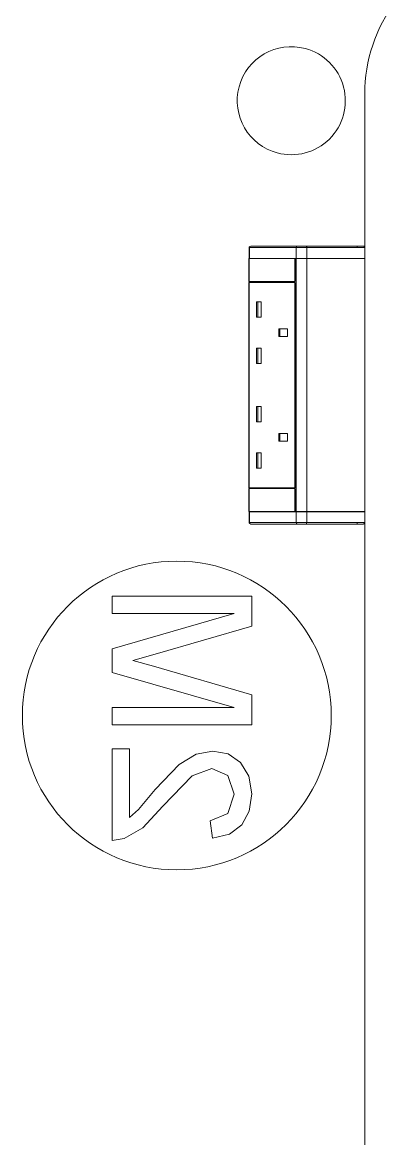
# Model space of a CAD drawing. Header units: millimetres. Extents: x 155927 to 317870, y -36033 to 97293.
# Drawn here: x 159093 to 159335, y 10063 to 10786 of the extents above; entities that cross this region are included whole.
import ezdxf

# ---------------------------------------------------------------- set-up
doc = ezdxf.new("R2010")
doc.units = ezdxf.units.MM
doc.header["$MEASUREMENT"] = 0
doc.layers.add('I-FURN', color=8, linetype='CONTINUOUS', lineweight=9)

msp = doc.modelspace()

# ---------------------------------------------------------------- linework, layer by layer
at = {"layer": 'I-FURN'}
for p, q in [((159314.83, 10640.14), (159314.83, 10739.71)), ((159314.83, 10739.71), (159314.83, 10640.14)), ((159239.99, 10640.14), (159239.99, 10633.14)), ((159239.99, 10640.14), (159240.18, 10640.14)), ((159239.99, 10640.14), (159239.99, 10633.14)), ((159239.99, 10633.14), (159239.99, 10640.14)), ((159240.18, 10640.14), (159270.46, 10640.14)), ((159240.18, 10640.14), (159240.18, 10633.14)), ((159240.33, 10640.88), (159240.36, 10640.91)), ((159271.27, 10641.14), (159240.99, 10641.14)), ((159271.27, 10641.14), (159240.99, 10641.14)), ((159270.46, 10640.14), (159277.37, 10640.14)), ((159270.46, 10640.14), (159270.46, 10633.14)), ((159271.27, 10641.14), (159309.84, 10641.14)), ((159276.81, 10641.14), (159271.27, 10641.14)), ((159313.83, 10641.14), (159276.81, 10641.14)), ((159277.37, 10640.14), (159314.83, 10640.14)), ((159277.37, 10640.14), (159277.37, 10633.14)), ((159309.84, 10641.14), (159309.84, 10640.14)), ((159309.84, 10641.14), (159313.83, 10641.14)), ((159314.83, 10640.14), (159314.83, 10633.14)), ((159314.84, 10633.14), (159314.84, 10640.14)), ((159239.79, 10618.08), (159239.79, 10633.08)), ((159239.79, 10633.08), (159269.62, 10633.08)), ((159239.99, 10633.14), (159240.18, 10633.14)), ((159239.99, 10633.04), (159239.99, 10469.14)), ((159240.18, 10633.14), (159270.46, 10633.14)), ((159269.62, 10633.08), (159269.62, 10618.08)), ((159269.82, 10618.08), (159269.82, 10633.04)), ((159269.82, 10633.04), (159270.46, 10633.04)), ((159270.46, 10633.14), (159277.37, 10633.14)), ((159277.37, 10633.04), (159270.46, 10633.04)), ((159270.46, 10633.04), (159270.46, 10469.14)), ((159277.37, 10633.14), (159314.83, 10633.14)), ((159314.83, 10633.04), (159277.37, 10633.04)), ((159277.37, 10633.04), (159277.37, 10469.14)), ((159314.83, 10633.04), (159314.83, 10469.14)), ((159314.84, 10469.14), (159314.84, 10633.04)), ((159269.62, 10618.08), (159239.79, 10618.08)), ((159239.79, 10617.58), (159269.62, 10617.58)), ((159239.79, 10484.58), (159239.79, 10617.58)), ((159240.18, 10617.58), (159240.18, 10618.08)), ((159269.62, 10617.58), (159269.62, 10484.58)), ((159269.82, 10484.58), (159269.82, 10617.58)), ((159244.82, 10604.97), (159244.82, 10594.97)), ((159244.82, 10604.97), (159247.69, 10604.97)), ((159245.56, 10604.97), (159245.56, 10594.97)), ((159247.69, 10604.97), (159247.69, 10594.97)), ((159244.82, 10594.97), (159247.69, 10594.97)), ((159259.16, 10587.47), (159259.16, 10582.47)), ((159264.9, 10587.47), (159259.16, 10587.47)), ((159259.16, 10582.47), (159264.9, 10582.47)), ((159259.9, 10587.47), (159259.9, 10582.47)), ((159264.9, 10582.47), (159264.9, 10587.47)), ((159244.82, 10574.97), (159244.82, 10564.97)), ((159244.82, 10574.97), (159247.69, 10574.97)), ((159245.56, 10574.97), (159245.56, 10564.97)), ((159247.69, 10574.97), (159247.69, 10564.97)), ((159244.82, 10564.97), (159247.69, 10564.97)), ((159244.82, 10537.18), (159244.82, 10527.18)), ((159244.82, 10537.18), (159247.69, 10537.18)), ((159245.56, 10537.18), (159245.56, 10527.18)), ((159247.69, 10537.18), (159247.69, 10527.18)), ((159244.82, 10527.18), (159247.69, 10527.18)), ((159259.16, 10519.68), (159259.16, 10514.68)), ((159259.16, 10519.68), (159264.9, 10519.68)), ((159259.9, 10519.68), (159259.9, 10514.68)), ((159264.9, 10519.68), (159264.9, 10514.68)), ((159259.16, 10514.68), (159264.9, 10514.68)), ((159244.82, 10507.18), (159244.82, 10497.18)), ((159244.82, 10507.18), (159247.69, 10507.18)), ((159245.56, 10507.18), (159245.56, 10497.18)), ((159247.69, 10507.18), (159247.69, 10497.18)), ((159244.82, 10497.18), (159247.69, 10497.18)), ((159239.79, 10484.58), (159269.62, 10484.58)), ((159239.79, 10484.08), (159269.62, 10484.08)), ((159239.79, 10469.08), (159239.79, 10484.08)), ((159240.18, 10484.08), (159240.18, 10484.58)), ((159269.62, 10484.08), (159269.62, 10469.08)), ((159269.82, 10469.14), (159269.82, 10484.08)), ((159269.62, 10469.08), (159239.79, 10469.08)), ((159239.99, 10469.02), (159239.99, 10462.02)), ((159240.18, 10469.02), (159239.99, 10469.02)), ((159239.99, 10469.02), (159239.99, 10462.02)), ((159239.99, 10469.02), (159239.99, 10462.02)), ((159240.18, 10462.02), (159240.18, 10469.02)), ((159270.46, 10469.02), (159240.18, 10469.02)), ((159269.62, 10469.08), (159272.08, 10469.08)), ((159270.46, 10469.14), (159269.82, 10469.14)), ((159270.46, 10469.14), (159277.37, 10469.14)), ((159270.46, 10462.02), (159270.46, 10469.02)), ((159277.37, 10469.02), (159270.46, 10469.02)), ((159277.37, 10469.14), (159314.83, 10469.14)), ((159277.37, 10462.02), (159277.37, 10469.02)), ((159314.83, 10469.02), (159277.37, 10469.02)), ((159314.83, 10462.02), (159314.83, 10469.02)), ((159314.84, 10462.02), (159314.84, 10469.02)), ((159240.18, 10462.02), (159239.99, 10462.02)), ((159270.46, 10462.02), (159240.18, 10462.02)), ((159240.37, 10461.24), (159240.34, 10461.26)), ((159240.99, 10461.02), (159271.27, 10461.02)), ((159240.99, 10461.02), (159271.27, 10461.02)), ((159277.37, 10462.02), (159270.46, 10462.02)), ((159309.84, 10461.02), (159271.27, 10461.02)), ((159271.27, 10461.02), (159276.81, 10461.02)), ((159276.81, 10461.02), (159313.83, 10461.02)), ((159314.83, 10462.02), (159277.37, 10462.02)), ((159309.84, 10462.02), (159309.84, 10461.02)), ((159313.83, 10461.02), (159309.84, 10461.02)), ((159313.83, 10461.02), (159313.84, 10461.02)), ((159314.83, 9629.71), (159314.83, 10462.02)), ((159314.83, 10462.02), (159314.83, 9629.71)), ((159241.68, 10414.27), (159151.27, 10414.27)), ((159151.27, 10414.27), (159151.27, 10402.97)), ((159241.68, 10394.83), (159241.68, 10414.27)), ((159151.27, 10402.97), (159230.38, 10402.97)), ((159230.38, 10402.97), (159151.27, 10380.26)), ((159179.06, 10376.64), (159241.68, 10394.83)), ((159151.27, 10380.26), (159151.27, 10364.94)), ((159164.65, 10372.6), (159179.06, 10376.64)), ((159177.96, 10368.87), (159164.65, 10372.6)), ((159151.27, 10364.94), (159230.38, 10342.23)), ((159241.68, 10350.37), (159177.96, 10368.87)), ((159241.68, 10330.93), (159241.68, 10350.37)), ((159230.38, 10342.23), (159151.27, 10342.23)), ((159151.27, 10342.23), (159151.27, 10330.93)), ((159151.27, 10330.93), (159241.68, 10330.93)), ((159162.57, 10315.39), (159151.27, 10315.39)), ((159151.27, 10315.39), (159151.27, 10256.05)), ((159162.57, 10271), (159162.57, 10315.39)), ((159216.47, 10313.97), (159205.76, 10311.97)), ((159226.33, 10312.11), (159216.47, 10313.97)), ((159205.76, 10311.97), (159194.68, 10305.29)), ((159234.44, 10306.52), (159226.33, 10312.11)), ((159239.87, 10297.74), (159234.44, 10306.52)), ((159194.68, 10305.29), (159179.19, 10289.1)), ((159202.99, 10297.79), (159215.79, 10302.67)), ((159215.79, 10302.67), (159226.15, 10298.07)), ((159184.16, 10278.28), (159202.99, 10297.79)), ((159226.15, 10298.07), (159230.38, 10286.05)), ((159241.68, 10286.29), (159239.87, 10297.74)), ((159179.19, 10289.1), (159168.32, 10276.1)), ((159230.38, 10286.05), (159226.25, 10273.53)), ((159240.05, 10274.93), (159241.68, 10286.29)), ((159171.06, 10264.13), (159184.16, 10278.28)), ((159168.32, 10276.1), (159162.57, 10271)), ((159226.25, 10273.53), (159214.84, 10268.77)), ((159235.17, 10266.13), (159240.05, 10274.93)), ((159159.06, 10257.27), (159171.06, 10264.13)), ((159214.84, 10268.77), (159216.25, 10257.47)), ((159227.18, 10260.21), (159235.17, 10266.13)), ((159151.27, 10256.05), (159159.06, 10257.27)), ((159216.25, 10257.47), (159227.18, 10260.21))]:
    msp.add_line(p, q, dxfattribs=at)
at = {"layer": 'I-FURN', "flags": 128}
for points in [[(159239.99, 10640.14), (159240, 10640.18), (159240, 10640.22), (159240, 10640.26), (159240.01, 10640.3), (159240.01, 10640.34), (159240.02, 10640.38), (159240.03, 10640.41), (159240.05, 10640.45), (159240.06, 10640.49), (159240.07, 10640.53), (159240.09, 10640.56), (159240.11, 10640.6), (159240.13, 10640.63)], [(159276.81, 10641.14), (159276.68, 10641.14), (159276.54, 10641.14), (159276.4, 10641.14), (159276.25, 10641.14), (159276.11, 10641.14), (159275.96, 10641.14), (159275.81, 10641.14), (159275.66, 10641.14), (159275.5, 10641.14), (159275.35, 10641.14), (159275.19, 10641.14), (159275.03, 10641.14), (159274.87, 10641.14), (159274.71, 10641.14), (159274.55, 10641.14), (159274.39, 10641.14), (159274.23, 10641.14), (159274.07, 10641.14), (159273.91, 10641.14), (159273.76, 10641.14), (159273.6, 10641.14), (159273.45, 10641.14), (159273.29, 10641.14), (159273.14, 10641.14), (159272.99, 10641.14), (159272.85, 10641.14), (159272.7, 10641.14), (159272.56, 10641.14), (159272.43, 10641.14), (159272.29, 10641.14), (159272.16, 10641.14), (159272.04, 10641.14), (159271.91, 10641.14), (159271.8, 10641.14), (159271.68, 10641.14), (159271.57, 10641.14), (159271.47, 10641.14), (159271.37, 10641.14), (159271.27, 10641.14)], [(159313.83, 10641.14), (159313.56, 10641.14), (159313.14, 10641.14), (159312.59, 10641.14), (159311.91, 10641.14), (159311.09, 10641.14), (159310.14, 10641.14), (159309.06, 10641.14), (159307.86, 10641.14), (159306.52, 10641.14), (159305.06, 10641.14), (159303.48, 10641.14), (159301.78, 10641.14), (159299.96, 10641.14), (159298.02, 10641.14), (159295.98, 10641.14), (159293.83, 10641.14), (159291.57, 10641.14), (159289.21, 10641.14), (159286.76, 10641.14), (159284.21, 10641.14), (159281.58, 10641.14), (159278.85, 10641.14), (159276.81, 10641.14)], [(159309.84, 10641.14), (159310, 10641.14), (159310.16, 10641.14), (159310.32, 10641.14), (159310.48, 10641.14), (159310.64, 10641.14), (159310.79, 10641.14), (159310.95, 10641.14), (159311.1, 10641.14), (159311.25, 10641.14), (159311.4, 10641.14), (159311.55, 10641.14), (159311.69, 10641.14), (159311.83, 10641.14), (159311.97, 10641.14), (159312.1, 10641.14), (159312.23, 10641.14), (159312.36, 10641.14), (159312.48, 10641.14), (159312.6, 10641.14), (159312.71, 10641.14), (159312.82, 10641.14), (159312.92, 10641.14), (159313.02, 10641.14), (159313.12, 10641.14), (159313.21, 10641.14), (159313.29, 10641.14), (159313.37, 10641.14), (159313.44, 10641.14), (159313.51, 10641.14), (159313.57, 10641.14), (159313.62, 10641.14), (159313.67, 10641.14), (159313.72, 10641.14), (159313.75, 10641.14), (159313.78, 10641.14), (159313.81, 10641.14), (159313.82, 10641.14), (159313.84, 10641.14), (159313.84, 10641.14)], [(159313.84, 10641.14), (159313.84, 10641.14), (159313.83, 10641.14)], [(159313.84, 10641.14), (159313.88, 10641.14), (159313.92, 10641.13), (159313.96, 10641.13), (159314, 10641.12), (159314.04, 10641.12), (159314.08, 10641.11), (159314.12, 10641.1), (159314.16, 10641.09), (159314.19, 10641.07), (159314.23, 10641.06), (159314.27, 10641.04), (159314.3, 10641.02), (159314.34, 10641.01), (159314.37, 10640.98), (159314.41, 10640.96), (159314.44, 10640.94), (159314.47, 10640.91), (159314.5, 10640.89), (159314.53, 10640.86), (159314.56, 10640.83), (159314.59, 10640.8), (159314.61, 10640.77), (159314.64, 10640.74), (159314.66, 10640.71), (159314.68, 10640.68), (159314.7, 10640.64), (159314.72, 10640.61), (159314.74, 10640.57), (159314.76, 10640.54), (159314.77, 10640.5), (159314.79, 10640.46), (159314.8, 10640.42), (159314.81, 10640.39), (159314.82, 10640.35), (159314.83, 10640.31), (159314.83, 10640.27), (159314.84, 10640.23), (159314.84, 10640.19), (159314.84, 10640.15), (159314.84, 10640.14)], [(159240.13, 10461.51), (159240.11, 10461.54), (159240.09, 10461.58), (159240.08, 10461.62), (159240.06, 10461.65), (159240.05, 10461.69), (159240.04, 10461.73), (159240.03, 10461.77), (159240.02, 10461.81), (159240.01, 10461.85), (159240, 10461.89), (159240, 10461.92), (159240, 10461.96), (159239.99, 10462), (159239.99, 10462.02)], [(159271.27, 10461.02), (159271.37, 10461.02), (159271.47, 10461.02), (159271.57, 10461.02), (159271.68, 10461.02), (159271.8, 10461.02), (159271.91, 10461.02), (159272.04, 10461.02), (159272.16, 10461.02), (159272.29, 10461.02), (159272.43, 10461.02), (159272.56, 10461.02), (159272.7, 10461.02), (159272.85, 10461.02), (159272.99, 10461.02), (159273.14, 10461.02), (159273.29, 10461.02), (159273.45, 10461.02), (159273.6, 10461.02), (159273.76, 10461.02), (159273.91, 10461.02), (159274.07, 10461.02), (159274.23, 10461.02), (159274.39, 10461.02), (159274.55, 10461.02), (159274.71, 10461.02), (159274.87, 10461.02), (159275.03, 10461.02), (159275.19, 10461.02), (159275.35, 10461.02), (159275.5, 10461.02), (159275.66, 10461.02), (159275.81, 10461.02), (159275.96, 10461.02), (159276.11, 10461.02), (159276.25, 10461.02), (159276.4, 10461.02), (159276.54, 10461.02), (159276.68, 10461.02), (159276.81, 10461.02)], [(159276.81, 10461.02), (159279.59, 10461.02), (159282.29, 10461.02), (159284.9, 10461.02), (159287.43, 10461.02), (159289.85, 10461.02), (159292.18, 10461.02), (159294.41, 10461.02), (159296.54, 10461.02), (159298.55, 10461.02), (159300.46, 10461.02), (159302.24, 10461.02), (159303.91, 10461.02), (159305.46, 10461.02), (159306.89, 10461.02), (159308.19, 10461.02), (159309.36, 10461.02), (159310.41, 10461.02), (159311.32, 10461.02), (159312.1, 10461.02), (159312.75, 10461.02), (159313.27, 10461.02), (159313.64, 10461.02), (159313.83, 10461.02)], [(159313.84, 10461.02), (159313.84, 10461.02), (159313.83, 10461.02), (159313.81, 10461.02), (159313.79, 10461.02), (159313.76, 10461.02), (159313.73, 10461.02), (159313.69, 10461.02), (159313.64, 10461.02), (159313.58, 10461.02), (159313.53, 10461.02), (159313.46, 10461.02), (159313.39, 10461.02), (159313.31, 10461.02), (159313.23, 10461.02), (159313.14, 10461.02), (159313.05, 10461.02), (159312.95, 10461.02), (159312.85, 10461.02), (159312.74, 10461.02), (159312.63, 10461.02), (159312.51, 10461.02), (159312.39, 10461.02), (159312.26, 10461.02), (159312.14, 10461.02), (159312, 10461.02), (159311.87, 10461.02), (159311.73, 10461.02), (159311.58, 10461.02), (159311.44, 10461.02), (159311.29, 10461.02), (159311.14, 10461.02), (159310.99, 10461.02), (159310.83, 10461.02), (159310.68, 10461.02), (159310.52, 10461.02), (159310.36, 10461.02), (159310.2, 10461.02), (159310.04, 10461.02), (159309.88, 10461.02), (159309.84, 10461.02)], [(159314.84, 10462.02), (159314.84, 10461.98), (159314.84, 10461.94), (159314.83, 10461.9), (159314.83, 10461.86), (159314.82, 10461.82), (159314.81, 10461.78), (159314.8, 10461.74), (159314.79, 10461.7), (159314.78, 10461.66), (159314.76, 10461.63), (159314.75, 10461.59), (159314.73, 10461.55), (159314.71, 10461.52), (159314.69, 10461.48), (159314.67, 10461.45), (159314.64, 10461.42), (159314.62, 10461.39), (159314.59, 10461.36), (159314.57, 10461.33), (159314.54, 10461.3), (159314.51, 10461.27), (159314.48, 10461.24), (159314.45, 10461.22), (159314.41, 10461.2), (159314.38, 10461.17), (159314.35, 10461.15), (159314.31, 10461.13), (159314.28, 10461.12), (159314.24, 10461.1), (159314.2, 10461.08), (159314.17, 10461.07), (159314.13, 10461.06), (159314.09, 10461.05), (159314.05, 10461.04), (159314.01, 10461.03), (159313.97, 10461.02), (159313.93, 10461.02), (159313.89, 10461.02), (159313.85, 10461.02), (159313.84, 10461.02)]]:
    msp.add_lwpolyline(points, dxfattribs=at)
at = {"layer": 'I-FURN'}
for centre, radius, start, end in [((159414.83, 10739.71), 100, 143.1301, 180), ((159414.83, 10739.71), 100, 143.1301, 180), ((159267.25, 10735.26), 35, 75, 255), ((159267.25, 10735.26), 35, 15, 75), ((159267.25, 10735.26), 35, 255, 14.70044), ((159193.14, 10336.99), 100, 90, 270), ((159193.14, 10336.99), 100, 270, 90)]:
    msp.add_arc(centre, radius, start, end, dxfattribs=at)
for centre, major_axis, ratio, start_param, end_param in [((159240.99, 10640.14), (0, 1), 0.819152, 0, 1.570796), ((159271.27, 10640.14), (0, -1), 0.819152, 3.141593, 4.712389), ((159276.81, 10640.14), (0, -1), 0.56467, 1.570796, 3.141593), ((159313.83, 10640.14), (0, -1), 0.998113, 1.570796, 3.141593), ((159240.99, 10462.02), (0, -1), 0.819152, 4.712389, 6.283185), ((159271.27, 10462.02), (0, -1), 0.819152, 4.712389, 6.283185), ((159276.81, 10462.02), (0, -1), 0.56467, 0, 1.570796), ((159313.83, 10462.02), (0, -1), 0.998113, 0, 1.570796)]:
    msp.add_ellipse(centre, major_axis=major_axis, ratio=ratio, start_param=start_param, end_param=end_param, dxfattribs=at)

doc.saveas('drawing.dxf')
